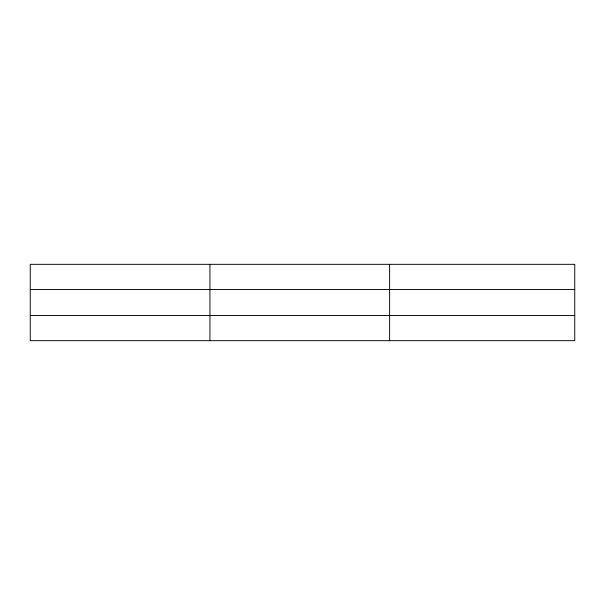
<?xml version="1.0" encoding="UTF-8"?>
<svg xmlns="http://www.w3.org/2000/svg" width="605" height="605" viewBox="0 0 605 605"><rect width="100%" height="100%" fill="white"/><g stroke="black" fill="none" stroke-linecap="round" stroke-linejoin="round"><path stroke-width="0.91" d="M209.935 340.675L209.935 264.325M389.62 340.675L389.62 264.325M574.75 315.477L574.75 340.675L30.25 340.675L30.25 264.325L574.75 264.325L574.75 315.477L30.25 315.477M30.25 289.523L574.75 289.523"/></g></svg>
